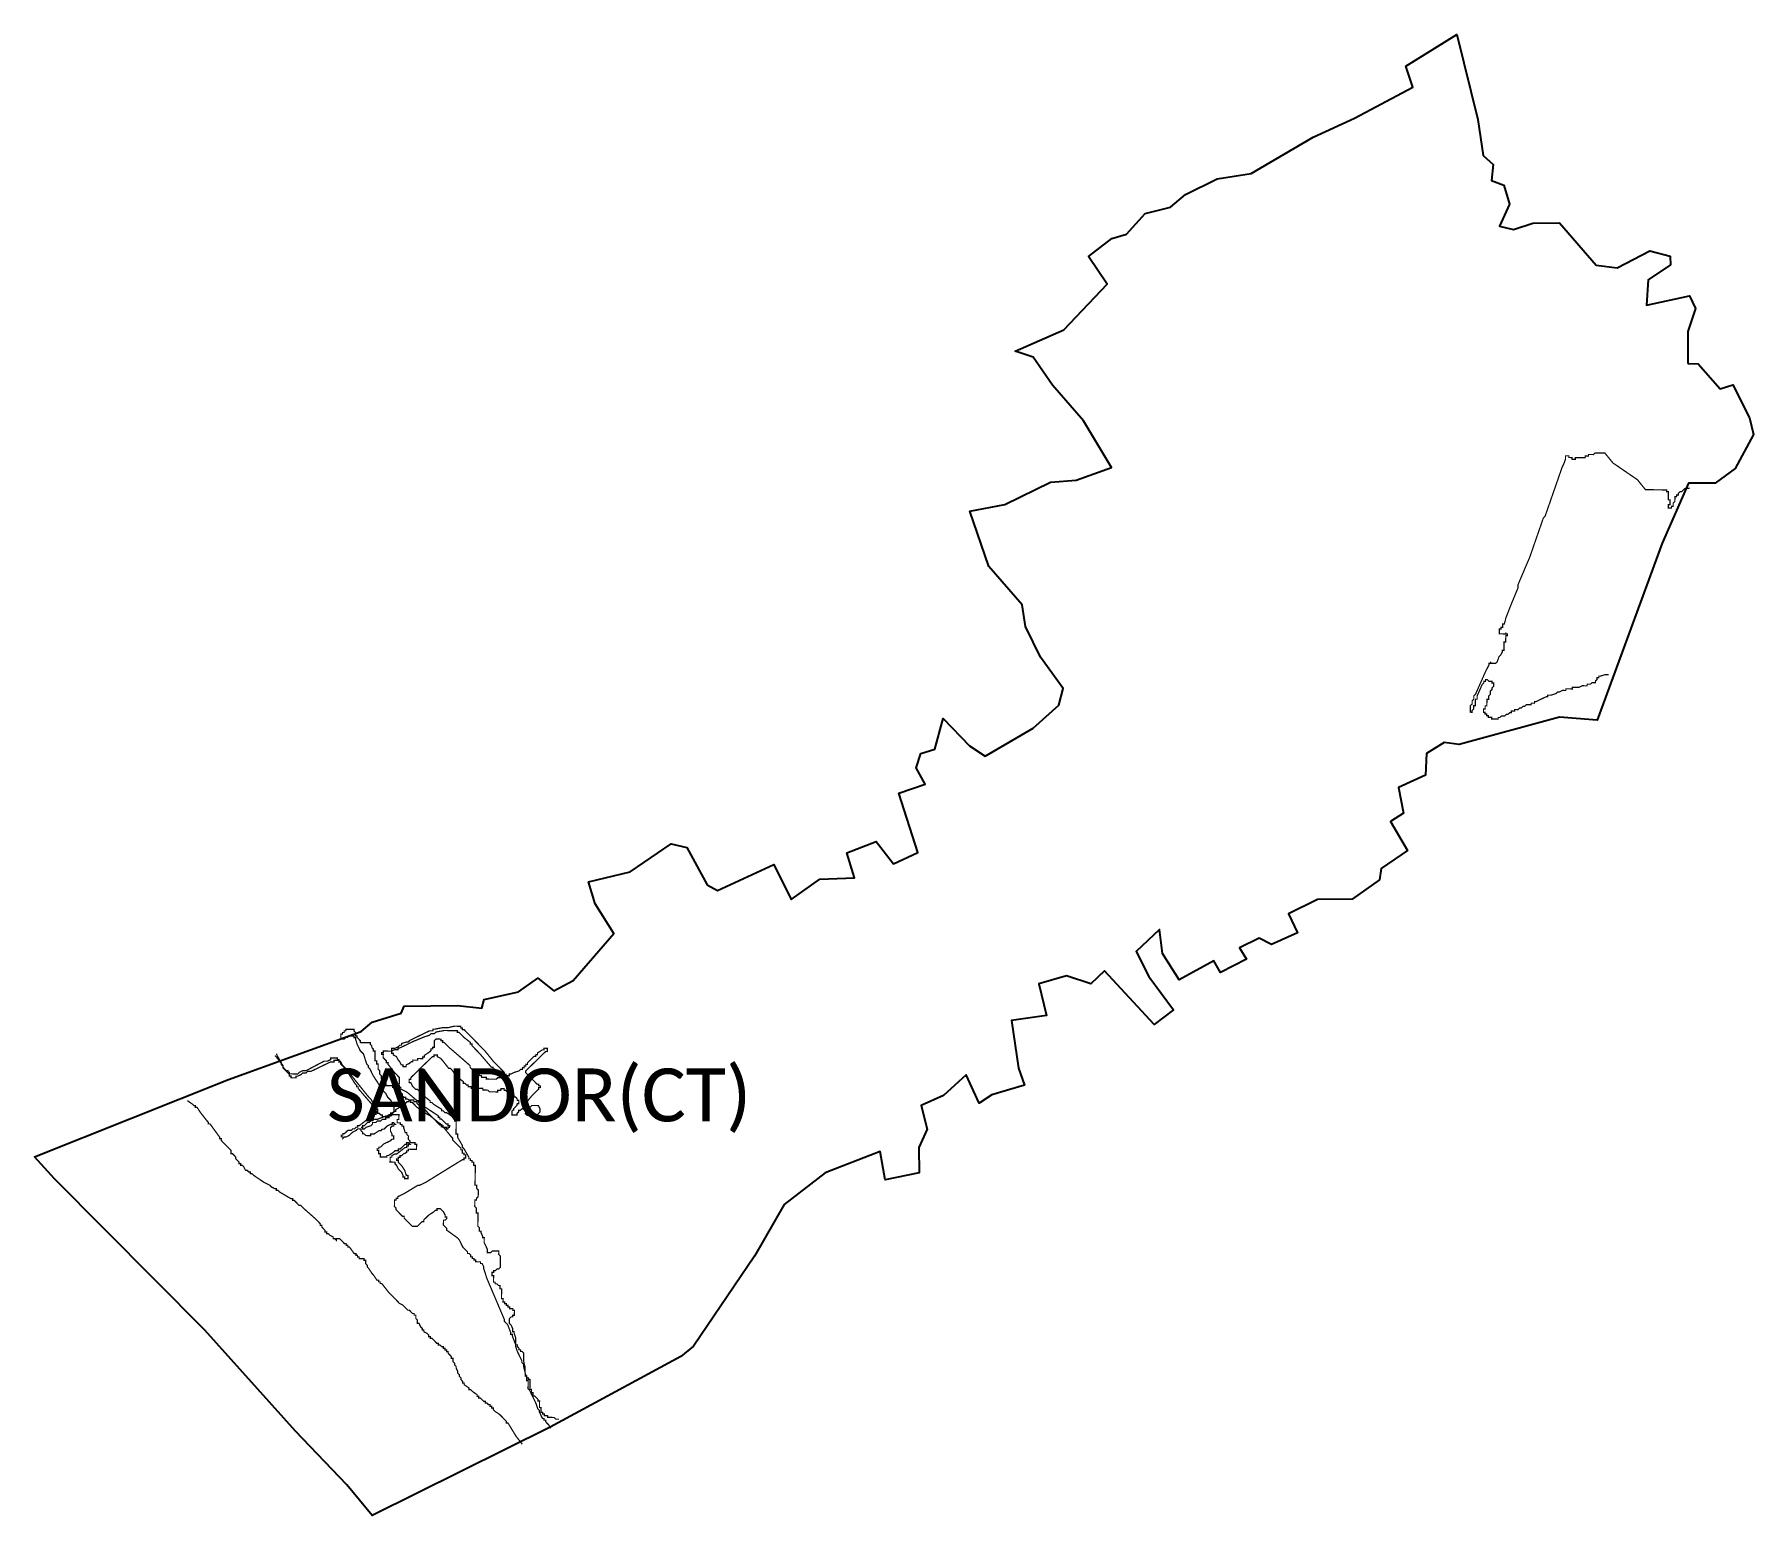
# Model space of a CAD drawing. Header units: metres. Extents: x 263795 to 270862, y 2139909 to 2154063.
# Drawn here: x 266693 to 270862, y 2139909 to 2143501 of the extents above; entities outside this region: 1.
import ezdxf

# ---------------------------------------------------------------- set-up
doc = ezdxf.new("R2010")
doc.units = ezdxf.units.M
for name, color, linetype in [('HIGH TIDE LINE', 6, 'Continuous'), ('village', 3, 'Continuous'), ('VILLAGE NAME', 250, 'Continuous')]:
    doc.layers.add(name, color=color, linetype=linetype)
doc.styles.get("Standard").update_dxf_attribs({"font": 'simplex.shx'})

msp = doc.modelspace()

# ---------------------------------------------------------------- linework, layer by layer
at = {"layer": 'HIGH TIDE LINE', "lineweight": 0, "const_width": 3}
for points in [[(263796.4, 2154061)], [(267727.2, 2141095.8), (267727.2, 2141091.8), (267731.1, 2141091.8), (267731.1, 2141087.8), (267735.1, 2141087.7), (267742.9, 2141079.7), (267746.8, 2141075.7), (267750.8, 2141071.6), (267778.3, 2141043.4), (267786.1, 2141035.4), (267805.7, 2141011.2), (267813.5, 2141003.2), (267821.4, 2140995.1), (267825.3, 2140991.1), (267829.3, 2140987.1), (267833.2, 2140983), (267833.1, 2140979.1), (267837.1, 2140979), (267837.1, 2140975), (267833.1, 2140975.1), (267833, 2140971.1), (267817.1, 2140971.3), (267813.1, 2140967.4), (267789.2, 2140967.7), (267789.3, 2140971.7), (267777.3, 2140971.8), (267777.4, 2140975.8), (267773.4, 2140975.8), (267765.6, 2140983.9), (267761.6, 2140984), (267761.6, 2140987.9), (267757.7, 2140988), (267749.8, 2140996), (267749.9, 2141000), (267722.3, 2141024.2), (267698.7, 2141044.4), (267690.9, 2141052.5), (267686.9, 2141056.5), (267683, 2141056.6), (267683, 2141060.6), (267679, 2141060.6), (267679.1, 2141064.6), (267667.1, 2141064.7), (267663.1, 2141060.8), (267662.9, 2141044.9), (267658.9, 2141044.9), (267658.9, 2141041), (267654.9, 2141041), (267654.9, 2141037), (267650.8, 2141033.1), (267638.8, 2141025.3), (267638.7, 2141021.3), (267634.8, 2141021.4), (267634.7, 2141017.4), (267622.8, 2141017.6), (267622.7, 2141013.6), (267610.8, 2141013.7), (267610.7, 2141009.8), (267606.8, 2141009.8), (267602.7, 2141005.9), (267594.7, 2141002), (267594.7, 2140998), (267586.7, 2140998.1), (267586.8, 2141002.1), (267582.8, 2141002.2), (267578.9, 2141010.2), (267575, 2141014.2), (267571.1, 2141022.2), (267563.2, 2141026.3), (267563.3, 2141030.3), (267559.3, 2141030.3), (267559.4, 2141042.2), (267567.4, 2141042.1), (267575.4, 2141046), (267579.4, 2141049.9), (267583.4, 2141049.9), (267583.5, 2141053.9), (267595.4, 2141057.7), (267599.4, 2141057.6), (267603.5, 2141061.6), (267635.5, 2141077.1), (267651.5, 2141084.8), (267659.4, 2141084.7), (267659.5, 2141088.7), (267663.5, 2141088.7), (267683.4, 2141092.4), (267695.3, 2141092.2), (267711.3, 2141096)]]:
    msp.add_lwpolyline(points, close=True, dxfattribs=at)
at = {"layer": 'HIGH TIDE LINE', "lineweight": 0}
for points in [[(270510.6, 2141948.6, 3, 3, 0), (270502.6, 2141948.7, 3, 3, 0), (270490.6, 2141944.8, 3, 3, 0), (270486.7, 2141944.9, 3, 3, 0), (270486.6, 2141940.9, 3, 3, 0), (270482.6, 2141941, 3, 3, 0), (270482.6, 2141937, 3, 3, 0), (270478.6, 2141933.1, 3, 3, 0), (270478.5, 2141929.1, 3, 3, 0), (270470.5, 2141929.2, 3, 3, 0), (270466.5, 2141925.3, 3, 3, 0), (270458.6, 2141925.4, 3, 3, 0), (270458.5, 2141921.4, 3, 3, 0), (270446.6, 2141921.5, 3, 3, 0), (270438.6, 2141917.7, 3, 3, 0), (270422.7, 2141917.9, 3, 3, 0), (270422.6, 2141913.9, 3, 3, 0), (270406.7, 2141914.1, 3, 3, 0), (270406.7, 2141910.1, 3, 3, 0), (270398.7, 2141910.2, 3, 3, 0), (270390.7, 2141906.3, 3, 3, 0), (270386.7, 2141906.4, 3, 3, 0), (270382.7, 2141902.5, 3, 3, 0), (270370.7, 2141898.6, 3, 3, 0), (270362.7, 2141898.7, 3, 3, 0), (270362.7, 2141894.8, 3, 3, 0), (270358.7, 2141894.8, 3, 3, 0), (270350.7, 2141890.9, 3, 3, 0), (270334.7, 2141883.2, 3, 3, 0), (270330.7, 2141883.2, 3, 3, 0), (270330.7, 2141879.2, 3, 3, 0), (270322.7, 2141879.4, 3, 3, 0), (270322.7, 2141875.4, 3, 3, 0), (270310.7, 2141875.5, 3, 3, 0), (270306.7, 2141871.6, 3, 3, 0), (270302.7, 2141871.6, 3, 3, 0), (270298.7, 2141867.7, 3, 3, 0), (270294.7, 2141867.8, 3, 3, 0), (270290.7, 2141863.8, 3, 3, 0), (270282.7, 2141863.9, 3, 3, 0), (270282.7, 2141860, 3, 3, 0), (270274.7, 2141860.1, 3, 3, 0), (270274.7, 2141856.1, 3, 3, 0), (270270.7, 2141856.1, 3, 3, 0), (270266.7, 2141852.2, 3, 3, 0), (270262.7, 2141852.3, 3, 3, 0), (270258.7, 2141848.3, 3, 3, 0), (270250.7, 2141848.4, 3, 3, 0), (270246.7, 2141844.5, 3, 3, 0), (270242.7, 2141844.6, 3, 3, 0), (270242.7, 2141840.6, 3, 3, 0), (270226.7, 2141840.8, 3, 3, 0), (270226.8, 2141844.8, 3, 3, 0), (270218.8, 2141844.9, 3, 3, 0), (270218.9, 2141848.8, 3, 3, 0), (270214.9, 2141848.9, 3, 3, 0), (270215, 2141852.9, 3, 3, 0), (270211, 2141852.9, 3, 3, 0), (270211, 2141856.9, 3, 3, 0), (270207.1, 2141857, 3, 3, 0), (270207.2, 2141864.9, 3, 3, 0), (270211.1, 2141864.9, 3, 3, 0), (270211.2, 2141872.8, 3, 3, 0), (270215.2, 2141872.8, 3, 3, 0), (270215.4, 2141888.7, 3, 3, 0), (270219.4, 2141888.6, 3, 3, 0), (270219.5, 2141896.6, 3, 3, 0), (270223.5, 2141900.5, 3, 3, 0), (270223.6, 2141908.5, 3, 3, 0), (270227.7, 2141912.4, 3, 3, 0), (270227.7, 2141916.4, 3, 3, 0), (270231.7, 2141920.3, 3, 3, 0), (270231.8, 2141928.3, 3, 3, 0), (270227.9, 2141928.3, 3, 3, 0), (270227.9, 2141932.3, 3, 3, 0), (270220, 2141932.4, 3, 3, 0), (270216, 2141936.4, 3, 3, 0), (270212.1, 2141936.5, 3, 3, 0), (270212, 2141932.5, 3, 3, 0), (270208, 2141932.5, 3, 3, 0), (270208, 2141928.6, 3, 3, 0), (270203.9, 2141924.6, 3, 3, 0), (270191.7, 2141896.9, 3, 3, 0), (270191.6, 2141889, 3, 3, 0), (270187.6, 2141889, 3, 3, 0), (270187.4, 2141873.1, 3, 3, 0), (270183.4, 2141873.2, 3, 3, 0), (270183.3, 2141865.2, 3, 3, 0), (270179.3, 2141861.3, 3, 3, 0), (270179.2, 2141857.3, 3, 3, 0), (270175.2, 2141857.4, 3, 3, 0), (270175.4, 2141873.3, 3, 3, 0), (270179.5, 2141877.2, 3, 3, 0), (270179.6, 2141885.2, 3, 3, 0), (270183.6, 2141889.1, 3, 3, 0), (270183.7, 2141897, 3, 3, 0), (270187.7, 2141901, 3, 3, 0), (270212.3, 2141956.4, 3, 3, 0), (270220.5, 2141972.2, 3, 3, 0), (270220.5, 2141976.2, 3, 3, 0), (270224.5, 2141976.1, 3, 3, 0), (270224.5, 2141980.1, 3, 3, 0), (270224.5, 2141976.1, 3, 3, 0), (270236.4, 2141975.9, 3, 3, 0), (270240.5, 2141979.9, 3, 3, 0), (270244.6, 2141991.8, 3, 3, 0), (270248.6, 2141995.7, 3, 3, 0), (270252.7, 2142003.6, 3, 3, 0), (270252.7, 2142007.6, 3, 3, 0), (270256.7, 2142007.5, 3, 3, 0), (270257, 2142027.4, 3, 3, 0), (270261, 2142027.4, 3, 3, 0), (270261.2, 2142043.3, 3, 3, 0), (270265.1, 2142043.2, 3, 3, 0), (270265.2, 2142047.2, 3, 3, 0), (270261.2, 2142047.2, 3, 3, 0), (270261.3, 2142051.2, 3, 3, 0), (270261.2, 2142047.2, 3, 3, 0), (270245.3, 2142047.5, 3, 3, 0), (270245.5, 2142059.4, 3, 3, 0), (270249.4, 2142059.3, 3, 3, 0), (270249.5, 2142063.3, 3, 3, 0), (270253.5, 2142063.3, 3, 3, 0), (270253.6, 2142071.2, 3, 3, 0), (270257.5, 2142071.2, 3, 3, 0), (270261.7, 2142087, 3, 3, 0), (270274.1, 2142118.7, 3, 3, 0), (270290.5, 2142158.3, 3, 3, 0), (270290.6, 2142166.2, 3, 3, 0), (270319.3, 2142233.5, 3, 3, 0), (270352.3, 2142328.6, 3, 3, 0), (270356.4, 2142332.5, 3, 3, 0), (270368.8, 2142368.2, 3, 3, 0), (270397.7, 2142451.3, 3, 3, 0), (270401.7, 2142459.2, 3, 3, 0), (270405.9, 2142471.1, 3, 3, 0), (270406, 2142479.1, 3, 3, 0), (270413.9, 2142479, 3, 3, 0), (270413.9, 2142475, 3, 3, 0), (270421.8, 2142474.9, 3, 3, 0), (270421.8, 2142470.9, 3, 3, 0), (270429.7, 2142470.8, 3, 3, 0), (270429.8, 2142474.8, 3, 3, 0), (270453.7, 2142474.5, 3, 3, 0), (270453.7, 2142478.5, 3, 3, 0), (270461.7, 2142478.4, 3, 3, 0), (270461.7, 2142482.4, 3, 3, 0), (270473.6, 2142482.2, 3, 3, 0), (270477.7, 2142486.1, 3, 3, 0), (270501.5, 2142485.8, 3, 3, 0), (270521.1, 2142461.7, 3, 3, 0), (270580.3, 2142421.2, 3, 3, 0), (270599.9, 2142397, 3, 3, 0), (270651.6, 2142396.4, 3, 3, 0), (270651.5, 2142392.4, 3, 3, 0), (270655.5, 2142392.3, 3, 3, 0), (270655.2, 2142372.4, 3, 3, 0), (270659.2, 2142372.4, 3, 3, 0), (270659.1, 2142360.5, 3, 3, 0), (270655.1, 2142360.5, 3, 3, 0), (270655, 2142352.6, 3, 3, 0), (270662.9, 2142352.5, 3, 3, 0), (270663, 2142356.4, 3, 3, 0), (270667, 2142356.4, 3, 3, 0), (270667.1, 2142364.3, 3, 3, 0), (270671.1, 2142368.3, 3, 3, 0), (270671.3, 2142380.2, 3, 3, 0), (270675.2, 2142380.2, 3, 3, 0), (270675.3, 2142384.1, 3, 3, 0), (270679.3, 2142384.1, 3, 3, 0), (270679.3, 2142388.1, 3, 3, 0), (270683.3, 2142392, 3, 3, 0), (270687.3, 2142391.9, 3, 3, 0), (270691.3, 2142395.9, 3, 3, 0), (270695.4, 2142399.8, 3, 3, 0), (270707.8, 2142400.8, 3, 3, 0)], [(267280.4, 2141029, 3, 3, 0), (267280.4, 2141027, 3, 3, 0), (267292.1, 2141007, 3, 3, 0), (267292, 2141003, 3, 3, 0), (267296, 2140999, 3, 3, 0), (267295.9, 2140995, 3, 3, 0), (267311.6, 2140978.9, 3, 3, 0), (267311.6, 2140974.9, 3, 3, 0), (267315.6, 2140974.9, 3, 3, 0), (267315.5, 2140970.9, 3, 3, 0), (267327.4, 2140970.7, 3, 3, 0), (267327.5, 2140974.7, 3, 3, 0), (267331.5, 2140974.7, 3, 3, 0), (267339.5, 2140978.5, 3, 3, 0), (267343.5, 2140982.5, 3, 3, 0), (267351.5, 2140982.4, 3, 3, 0), (267355.5, 2140986.3, 3, 3, 0), (267363.4, 2140986.2, 3, 3, 0), (267403.5, 2141005.6, 3, 3, 0), (267411.5, 2141009.4, 3, 3, 0), (267419.4, 2141009.3, 3, 3, 0), (267419.5, 2141013.3, 3, 3, 0), (267431.4, 2141013.2, 3, 3, 0), (267431.4, 2141009.2, 3, 3, 0), (267435.3, 2141009.1, 3, 3, 0), (267435.3, 2141005.2, 3, 3, 0), (267443.1, 2140997.1, 3, 3, 0), (267447.1, 2140993.1, 3, 3, 0), (267470.5, 2140957, 3, 3, 0), (267474.4, 2140952.9, 3, 3, 0), (267474.4, 2140949, 3, 3, 0), (267478.3, 2140948.9, 3, 3, 0), (267478.3, 2140944.9, 3, 3, 0), (267509.6, 2140908.7, 3, 3, 0), (267521.4, 2140892.7, 3, 3, 0), (267521.3, 2140888.7, 3, 3, 0), (267525.3, 2140888.6, 3, 3, 0), (267525.2, 2140884.6, 3, 3, 0), (267529.2, 2140884.6, 3, 3, 0), (267533.1, 2140880.6, 3, 3, 0), (267537.1, 2140880.5, 3, 3, 0), (267537.1, 2140876.5, 3, 3, 0), (267553, 2140876.3, 3, 3, 0), (267553, 2140880.3, 3, 3, 0), (267557, 2140880.3, 3, 3, 0), (267565.1, 2140888.1, 3, 3, 0), (267565.3, 2140904, 3, 3, 0), (267561.3, 2140908.1, 3, 3, 0), (267557.5, 2140916.1, 3, 3, 0), (267549.6, 2140924.1, 3, 3, 0), (267545.7, 2140932.1, 3, 3, 0), (267537.9, 2140940.2, 3, 3, 0), (267514.5, 2140976.3, 3, 3, 0), (267506.7, 2140992.3, 3, 3, 0), (267502.8, 2140996.3, 3, 3, 0), (267502.9, 2141000.3, 3, 3, 0), (267498.9, 2141004.3, 3, 3, 0), (267491.3, 2141028.3, 3, 3, 0), (267487.4, 2141032.3, 3, 3, 0), (267483.4, 2141036.4, 3, 3, 0), (267475.7, 2141052.4, 3, 3, 0), (267471.9, 2141064.4, 3, 3, 0), (267471.9, 2141068.4, 3, 3, 0), (267467.9, 2141068.4, 3, 3, 0), (267468, 2141072.4, 3, 3, 0), (267456, 2141072.5, 3, 3, 0), (267452, 2141068.6, 3, 3, 0), (267448, 2141068.7, 3, 3, 0), (267444, 2141064.7, 3, 3, 0), (267440, 2141064.8, 3, 3, 0), (267436.1, 2141068.8, 3, 3, 0), (267436.2, 2141076.8, 3, 3, 0), (267440.2, 2141076.7, 3, 3, 0), (267440.2, 2141080.7, 3, 3, 0), (267444.2, 2141080.6, 3, 3, 0), (267444.3, 2141084.6, 3, 3, 0), (267448.2, 2141084.6, 3, 3, 0), (267448.3, 2141088.5, 3, 3, 0), (267468.2, 2141088.3, 3, 3, 0), (267468.1, 2141084.3, 3, 3, 0), (267472.1, 2141080.3, 3, 3, 0), (267472, 2141072.3, 3, 3, 0), (267475.9, 2141072.3, 3, 3, 0), (267475.9, 2141068.3, 3, 3, 0), (267479.8, 2141064.3, 3, 3, 0), (267483.7, 2141060.2, 3, 3, 0), (267483.7, 2141056.3, 3, 3, 0), (267507.5, 2141056, 3, 3, 0), (267507.5, 2141052, 3, 3, 0), (267511.4, 2141048, 3, 3, 0), (267511.4, 2141044, 3, 3, 0), (267515.3, 2141039.9, 3, 3, 0), (267515.2, 2141036, 3, 3, 0), (267519.2, 2141035.9, 3, 3, 0), (267518.9, 2141012, 3, 3, 0), (267522.9, 2141012, 3, 3, 0), (267522.8, 2141004, 3, 3, 0), (267526.8, 2141004, 3, 3, 0), (267526.6, 2140992.1, 3, 3, 0), (267530.5, 2140988, 3, 3, 0), (267530.4, 2140980.1, 3, 3, 0), (267534.4, 2140976, 3, 3, 0), (267534.3, 2140968.1, 3, 3, 0), (267538.2, 2140964.1, 3, 3, 0), (267538.1, 2140960.1, 3, 3, 0), (267542.1, 2140960, 3, 3, 0), (267542.1, 2140956, 3, 3, 0), (267546, 2140956, 3, 3, 0), (267546, 2140952, 3, 3, 0), (267561.9, 2140951.8, 3, 3, 0), (267561.9, 2140947.8, 3, 3, 0), (267565.8, 2140947.8, 3, 3, 0), (267569.8, 2140943.8, 3, 3, 0), (267573.7, 2140939.7, 3, 3, 0), (267577.6, 2140935.7, 3, 3, 0), (267581.5, 2140931.7, 3, 3, 0), (267585.5, 2140931.6, 3, 3, 0), (267585.5, 2140927.6, 3, 3, 0), (267589.4, 2140923.6, 3, 3, 0), (267593.4, 2140923.6, 3, 3, 0), (267593.3, 2140919.6, 3, 3, 0), (267597.3, 2140919.5, 3, 3, 0), (267605.2, 2140915.5, 3, 3, 0), (267605.2, 2140911.5, 3, 3, 0), (267609.1, 2140911.4, 3, 3, 0), (267617, 2140903.4, 3, 3, 0), (267620.9, 2140899.3, 3, 3, 0), (267644.6, 2140883.1, 3, 3, 0), (267652.5, 2140879, 3, 3, 0), (267672.2, 2140862.9, 3, 3, 0), (267684, 2140854.8, 3, 3, 0), (267683.9, 2140850.8, 3, 3, 0), (267691.9, 2140850.7, 3, 3, 0), (267691.8, 2140846.7, 3, 3, 0), (267695.8, 2140846.7, 3, 3, 0), (267695.9, 2140850.6, 3, 3, 0), (267699.8, 2140850.6, 3, 3, 0), (267699.9, 2140854.6, 3, 3, 0), (267695.9, 2140854.6, 3, 3, 0), (267696, 2140858.6, 3, 3, 0), (267692, 2140858.6, 3, 3, 0), (267688.1, 2140862.7, 3, 3, 0), (267680.2, 2140870.7, 3, 3, 0), (267676.2, 2140870.8, 3, 3, 0), (267676.3, 2140874.8, 3, 3, 0), (267672.3, 2140874.8, 3, 3, 0), (267672.4, 2140878.8, 3, 3, 0), (267629, 2140907.2, 3, 3, 0), (267625, 2140911.2, 3, 3, 0), (267625.1, 2140915.2, 3, 3, 0), (267621.1, 2140915.2, 3, 3, 0), (267597.5, 2140935.4, 3, 3, 0), (267581.7, 2140943.6, 3, 3, 0), (267581.7, 2140947.6, 3, 3, 0), (267577.8, 2140947.6, 3, 3, 0), (267577.8, 2140951.6, 3, 3, 0), (267573.8, 2140951.7, 3, 3, 0), (267573.9, 2140955.6, 3, 3, 0), (267577.9, 2140955.6, 3, 3, 0), (267578.1, 2140971.5, 3, 3, 0), (267566.3, 2140983.6, 3, 3, 0), (267550.6, 2141003.7, 3, 3, 0), (267550.7, 2141007.7, 3, 3, 0), (267546.7, 2141007.7, 3, 3, 0), (267546.8, 2141011.7, 3, 3, 0), (267538.9, 2141019.7, 3, 3, 0), (267539, 2141027.7, 3, 3, 0), (267535, 2141027.8, 3, 3, 0), (267535.1, 2141031.7, 3, 3, 0), (267539.1, 2141031.7, 3, 3, 0), (267539.1, 2141035.7, 3, 3, 0), (267559, 2141035.4, 3, 3, 0), (267567, 2141039.3, 3, 3, 0), (267575, 2141039.2, 3, 3, 0), (267575, 2141043.2, 3, 3, 0), (267579, 2141043.1, 3, 3, 0), (267611, 2141058.6, 3, 3, 0), (267639, 2141070.2, 3, 3, 0), (267651, 2141074, 3, 3, 0), (267655, 2141077.9, 3, 3, 0), (267663, 2141077.8, 3, 3, 0), (267667, 2141081.8, 3, 3, 0), (267686.9, 2141085.5, 3, 3, 0), (267718.8, 2141085.1, 3, 3, 0), (267718.7, 2141081.1, 3, 3, 0), (267722.7, 2141081.1, 3, 3, 0), (267726.6, 2141077, 3, 3, 0), (267734.5, 2141069, 3, 3, 0), (267750.2, 2141056.8, 3, 3, 0), (267750.2, 2141052.9, 3, 3, 0), (267754.2, 2141052.8, 3, 3, 0), (267754.1, 2141048.8, 3, 3, 0), (267769.8, 2141032.7, 3, 3, 0), (267773.7, 2141028.7, 3, 3, 0), (267801.2, 2140996.5, 3, 3, 0), (267805.1, 2140996.4, 3, 3, 0), (267805.1, 2140992.5, 3, 3, 0), (267809.1, 2140992.4, 3, 3, 0), (267813, 2140988.4, 3, 3, 0), (267813, 2140984.4, 3, 3, 0), (267816.9, 2140984.4, 3, 3, 0), (267816.9, 2140980.4, 3, 3, 0), (267832.8, 2140980.2, 3, 3, 0), (267832.7, 2140976.2, 3, 3, 0), (267844.7, 2140976, 3, 3, 0), (267844.7, 2140980, 3, 3, 0), (267848.7, 2140980, 3, 3, 0), (267856.7, 2140983.8, 3, 3, 0), (267868.7, 2140987.7, 3, 3, 0), (267872.7, 2140991.6, 3, 3, 0), (267876.7, 2140991.6, 3, 3, 0), (267876.7, 2140995.5, 3, 3, 0), (267880.7, 2140995.5, 3, 3, 0), (267880.8, 2140999.5, 3, 3, 0), (267884.8, 2140999.4, 3, 3, 0), (267884.8, 2141003.4, 3, 3, 0), (267888.8, 2141003.3, 3, 3, 0), (267888.8, 2141007.3, 3, 3, 0), (267896.9, 2141015.2, 3, 3, 0), (267900.9, 2141019.1, 3, 3, 0), (267904.9, 2141023, 3, 3, 0), (267908.9, 2141023, 3, 3, 0), (267909, 2141026.9, 3, 3, 0), (267913, 2141026.9, 3, 3, 0), (267913, 2141030.9, 3, 3, 0), (267925, 2141038.7, 3, 3, 0), (267929, 2141038.6, 3, 3, 0), (267929.1, 2141042.6, 3, 3, 0), (267937, 2141042.5, 3, 3, 0), (267936.9, 2141034.5, 3, 3, 0), (267932.9, 2141034.6, 3, 3, 0), (267884.6, 2140987.5, 3, 3, 0), (267884.5, 2140983.5, 3, 3, 0), (267908.1, 2140959.3, 3, 3, 0), (267912, 2140955.3, 3, 3, 0), (267916, 2140955.2, 3, 3, 0), (267916, 2140951.3, 3, 3, 0), (267919.9, 2140951.2, 3, 3, 0), (267919.9, 2140947.2, 3, 3, 0), (267915.9, 2140947.3, 3, 3, 0), (267915.9, 2140943.3, 3, 3, 0), (267907.8, 2140935.4, 3, 3, 0), (267899.7, 2140927.6, 3, 3, 0), (267883.6, 2140907.9, 3, 3, 0), (267883.5, 2140903.9, 3, 3, 0), (267895.4, 2140899.8, 3, 3, 0), (267899.4, 2140903.7, 3, 3, 0), (267915.3, 2140903.5, 3, 3, 0), (267919.2, 2140895.5, 3, 3, 0), (267919.1, 2140887.6, 3, 3, 0), (267911.1, 2140879.7, 3, 3, 0), (267887.2, 2140880, 3, 3, 0), (267883.3, 2140884, 3, 3, 0), (267887.4, 2140891.9, 3, 3, 0), (267875.5, 2140896.1, 3, 3, 0), (267871.4, 2140892.1, 3, 3, 0), (267867.5, 2140892.2, 3, 3, 0), (267867.4, 2140888.2, 3, 3, 0), (267863.4, 2140884.3, 3, 3, 0), (267863.3, 2140880.3, 3, 3, 0), (267851.4, 2140880.5, 3, 3, 0), (267851.6, 2140892.4, 3, 3, 0), (267855.5, 2140892.4, 3, 3, 0), (267855.6, 2140896.3, 3, 3, 0), (267863.6, 2140904.2, 3, 3, 0), (267863.7, 2140908.2, 3, 3, 0), (267867.7, 2140908.1, 3, 3, 0), (267867.8, 2140916.1, 3, 3, 0), (267863.8, 2140916.1, 3, 3, 0), (267863.8, 2140920.1, 3, 3, 0), (267859.9, 2140924.1, 3, 3, 0), (267855.9, 2140924.2, 3, 3, 0), (267856, 2140928.2, 3, 3, 0), (267852, 2140928.2, 3, 3, 0), (267852.1, 2140932.2, 3, 3, 0), (267848.1, 2140932.2, 3, 3, 0), (267844.2, 2140936.3, 3, 3, 0), (267840.2, 2140936.3, 3, 3, 0), (267836.3, 2140940.3, 3, 3, 0), (267832.3, 2140940.4, 3, 3, 0), (267832.3, 2140944.4, 3, 3, 0), (267824.4, 2140944.5, 3, 3, 0), (267824.3, 2140940.5, 3, 3, 0), (267816.4, 2140940.6, 3, 3, 0), (267816.3, 2140936.6, 3, 3, 0), (267796.4, 2140936.9, 3, 3, 0), (267792.5, 2140940.9, 3, 3, 0), (267780.6, 2140941.1, 3, 3, 0), (267780.6, 2140945, 3, 3, 0), (267752.8, 2140945.4, 3, 3, 0), (267752.8, 2140949.4, 3, 3, 0), (267744.9, 2140949.5, 3, 3, 0), (267744.9, 2140953.4, 3, 3, 0), (267740.9, 2140953.5, 3, 3, 0), (267737, 2140957.5, 3, 3, 0), (267733, 2140957.6, 3, 3, 0), (267733.1, 2140961.6, 3, 3, 0), (267717.3, 2140973.7, 3, 3, 0), (267705.6, 2140989.8, 3, 3, 0), (267701.7, 2140993.8, 3, 3, 0), (267697.7, 2140993.8, 3, 3, 0), (267682, 2141013.9, 3, 3, 0), (267678.1, 2141018, 3, 3, 0), (267670.2, 2141022, 3, 3, 0), (267670.3, 2141026, 3, 3, 0), (267662.3, 2141026.1, 3, 3, 0), (267662.3, 2141022.1, 3, 3, 0), (267658.3, 2141022.2, 3, 3, 0), (267654.3, 2141018.3, 3, 3, 0), (267650.2, 2141014.3, 3, 3, 0), (267638.1, 2141002.6, 3, 3, 0), (267634.1, 2140998.6, 3, 3, 0), (267630.1, 2140994.7, 3, 3, 0), (267614, 2140979, 3, 3, 0), (267609.9, 2140975.1, 3, 3, 0), (267605.9, 2140971.1, 3, 3, 0), (267605.9, 2140967.2, 3, 3, 0), (267601.9, 2140967.2, 3, 3, 0), (267601.8, 2140959.3, 3, 3, 0), (267605.8, 2140959.2, 3, 3, 0), (267609.6, 2140951.2, 3, 3, 0), (267613.6, 2140947.2, 3, 3, 0), (267617.5, 2140943.1, 3, 3, 0), (267621.5, 2140943.1, 3, 3, 0), (267625.4, 2140939.1, 3, 3, 0), (267637.2, 2140927, 3, 3, 0), (267652.9, 2140914.8, 3, 3, 0), (267652.9, 2140910.9, 3, 3, 0), (267656.9, 2140910.8, 3, 3, 0), (267660.8, 2140906.8, 3, 3, 0), (267680.5, 2140894.6, 3, 3, 0), (267680.5, 2140890.6, 3, 3, 0), (267684.4, 2140890.6, 3, 3, 0), (267688.4, 2140886.5, 3, 3, 0), (267692.4, 2140886.5, 3, 3, 0), (267704.2, 2140878.4, 3, 3, 0), (267708.2, 2140878.3, 3, 3, 0), (267708.1, 2140874.3, 3, 3, 0), (267712.1, 2140874.3, 3, 3, 0), (267712, 2140866.3, 3, 3, 0), (267716, 2140866.3, 3, 3, 0), (267715.6, 2140834.5, 3, 3, 0), (267719.5, 2140834.4, 3, 3, 0), (267719.4, 2140826.5, 3, 3, 0), (267731.1, 2140806.4, 3, 3, 0), (267731.1, 2140802.4, 3, 3, 0), (267735, 2140798.4, 3, 3, 0), (267746.7, 2140778.4, 3, 3, 0), (267746.6, 2140774.4, 3, 3, 0), (267750.6, 2140774.3, 3, 3, 0), (267750.5, 2140770.4, 3, 3, 0), (267754.5, 2140770.3, 3, 3, 0), (267754.5, 2140766.3, 3, 3, 0), (267758.4, 2140766.3, 3, 3, 0), (267758.3, 2140758.3, 3, 3, 0), (267762.3, 2140758.3, 3, 3, 0), (267761.7, 2140710.5, 3, 3, 0), (267765.7, 2140710.5, 3, 3, 0), (267765.6, 2140702.5, 3, 3, 0), (267769.5, 2140698.5, 3, 3, 0), (267769.3, 2140682.6, 3, 3, 0), (267765.3, 2140678.7, 3, 3, 0), (267765.2, 2140674.7, 3, 3, 0), (267761.2, 2140674.7, 3, 3, 0), (267761, 2140658.8, 3, 3, 0), (267765, 2140654.8, 3, 3, 0), (267764.8, 2140642.8, 3, 3, 0), (267768.8, 2140642.8, 3, 3, 0), (267768.4, 2140611, 3, 3, 0), (267772.3, 2140606.9, 3, 3, 0), (267772.2, 2140599, 3, 3, 0), (267776.2, 2140598.9, 3, 3, 0), (267776.1, 2140595, 3, 3, 0), (267780, 2140586.9, 3, 3, 0), (267780, 2140583, 3, 3, 0), (267783.9, 2140582.9, 3, 3, 0), (267783.8, 2140571, 3, 3, 0), (267787.7, 2140563, 3, 3, 0), (267791.5, 2140555, 3, 3, 0), (267791.4, 2140547, 3, 3, 0), (267799.4, 2140546.9, 3, 3, 0), (267803.4, 2140550.8, 3, 3, 0), (267819.3, 2140550.6, 3, 3, 0), (267819.2, 2140542.7, 3, 3, 0), (267823.2, 2140538.7, 3, 3, 0), (267822.8, 2140510.8, 3, 3, 0), (267818.8, 2140506.9, 3, 3, 0), (267814.8, 2140506.9, 3, 3, 0), (267810.8, 2140503, 3, 3, 0), (267806.8, 2140503.1, 3, 3, 0), (267806.7, 2140499.1, 3, 3, 0), (267802.8, 2140499.1, 3, 3, 0), (267802.7, 2140491.2, 3, 3, 0), (267806.6, 2140491.1, 3, 3, 0), (267806.4, 2140475.2, 3, 3, 0), (267810.4, 2140475.2, 3, 3, 0), (267810.4, 2140471.2, 3, 3, 0), (267814.3, 2140471.1, 3, 3, 0), (267818.3, 2140467.1, 3, 3, 0), (267822.2, 2140467, 3, 3, 0), (267822.1, 2140459.1, 3, 3, 0), (267826.1, 2140459, 3, 3, 0), (267825.8, 2140435.2, 3, 3, 0), (267829.8, 2140435.1, 3, 3, 0), (267829.7, 2140427.2, 3, 3, 0), (267833.7, 2140427.1, 3, 3, 0), (267833.6, 2140423.1, 3, 3, 0), (267837.6, 2140423.1, 3, 3, 0), (267837.5, 2140419.1, 3, 3, 0), (267841.5, 2140419.1, 3, 3, 0), (267841.5, 2140415.1, 3, 3, 0), (267845.4, 2140415, 3, 3, 0), (267845.4, 2140411, 3, 3, 0), (267853.3, 2140410.9, 3, 3, 0), (267853.3, 2140407, 3, 3, 0), (267857.3, 2140406.9, 3, 3, 0), (267857.1, 2140395, 3, 3, 0), (267853.1, 2140395, 3, 3, 0), (267853.1, 2140391.1, 3, 3, 0), (267849.1, 2140391.1, 3, 3, 0), (267845.1, 2140387.2, 3, 3, 0), (267844.9, 2140375.2, 3, 3, 0), (267848.9, 2140371.2, 3, 3, 0), (267852.7, 2140363.2, 3, 3, 0), (267852.6, 2140355.2, 3, 3, 0), (267856.6, 2140355.2, 3, 3, 0), (267856.6, 2140351.2, 3, 3, 0), (267860.4, 2140339.2, 3, 3, 0), (267860.2, 2140323.3, 3, 3, 0), (267864.2, 2140323.3, 3, 3, 0), (267864.1, 2140319.3, 3, 3, 0), (267868, 2140315.3, 3, 3, 0), (267868, 2140311.3, 3, 3, 0), (267872, 2140311.2, 3, 3, 0), (267871.9, 2140307.3, 3, 3, 0), (267875.9, 2140307.2, 3, 3, 0), (267879.8, 2140303.2, 3, 3, 0), (267879.6, 2140283.3, 3, 3, 0), (267883.3, 2140267.3, 3, 3, 0), (267883.1, 2140247.4, 3, 3, 0), (267887.1, 2140247.4, 3, 3, 0), (267887, 2140243.4, 3, 3, 0), (267891, 2140243.3, 3, 3, 0), (267890.9, 2140239.4, 3, 3, 0), (267894.9, 2140239.3, 3, 3, 0), (267894.6, 2140215.5, 3, 3, 0), (267898.6, 2140215.4, 3, 3, 0), (267898.5, 2140207.4, 3, 3, 0), (267902.5, 2140207.4, 3, 3, 0), (267902.4, 2140199.4, 3, 3, 0), (267906.3, 2140199.4, 3, 3, 0), (267910.3, 2140195.4, 3, 3, 0), (267914.2, 2140191.3, 3, 3, 0), (267914.1, 2140187.3, 3, 3, 0), (267918.1, 2140187.3, 3, 3, 0), (267917.9, 2140171.4, 3, 3, 0), (267921.9, 2140171.3, 3, 3, 0), (267921.7, 2140159.4, 3, 3, 0), (267925.7, 2140159.3, 3, 3, 0), (267925.7, 2140155.4, 3, 3, 0), (267929.6, 2140155.3, 3, 3, 0), (267929.6, 2140151.3, 3, 3, 0), (267937.5, 2140151.2, 3, 3, 0), (267937.5, 2140147.3, 3, 3, 0), (267953.4, 2140147.1, 3, 3, 0), (267957.3, 2140143, 3, 3, 0), (267965.3, 2140142.9, 3, 3, 0)]]:
    msp.add_lwpolyline(points, format="xyseb", dxfattribs=at)
at = {"layer": 'HIGH TIDE LINE', "lineweight": 0, "const_width": 3}
for points in [[(267276.5, 2141024.7), (267280.4, 2141020.6), (267296.1, 2141000.5), (267296, 2140996.5), (267303.9, 2140988.5), (267307.9, 2140988.4), (267307.8, 2140984.5), (267311.8, 2140984.4), (267311.7, 2140980.4), (267331.6, 2140980.2), (267335.7, 2140984.1), (267343.7, 2140988), (267351.6, 2140987.9), (267395.7, 2141011.2), (267403.6, 2141011.1), (267411.6, 2141015), (267411.7, 2141018.9), (267427.6, 2141018.7), (267427.5, 2141014.8), (267431.5, 2141014.7), (267431.5, 2141010.7), (267435.5, 2141010.7), (267439.3, 2141002.7), (267447.2, 2140994.6), (267502, 2140926.3), (267509.9, 2140918.2), (267513.7, 2140910.2), (267517.7, 2140906.2), (267517.6, 2140902.2), (267521.6, 2140902.1), (267521.5, 2140894.2), (267525.5, 2140894.1), (267525.4, 2140886.2), (267521.4, 2140886.2), (267521.3, 2140882.3), (267517.4, 2140882.3), (267517.3, 2140878.3), (267513.3, 2140878.4), (267501.3, 2140870.6), (267481.2, 2140854.9), (267477.2, 2140855), (267477.2, 2140851), (267473.2, 2140851), (267469.2, 2140847.1), (267465.2, 2140847.2), (267461.2, 2140843.2), (267453.2, 2140843.3), (267445.1, 2140835.5), (267441.2, 2140835.5), (267441.1, 2140831.6), (267437.1, 2140831.6), (267437.1, 2140827.6), (267441.1, 2140827.6), (267441, 2140823.6), (267445, 2140827.5), (267449, 2140827.5), (267457, 2140831.4), (267465.1, 2140839.2), (267473.1, 2140843.1), (267477.1, 2140847), (267485.1, 2140846.9), (267485, 2140842.9), (267488.9, 2140838.9), (267488.9, 2140834.9), (267492.9, 2140834.9), (267496.8, 2140830.8), (267508.7, 2140830.7), (267508.8, 2140834.7), (267516.7, 2140834.6), (267528.8, 2140842.4), (267532.8, 2140842.3), (267536.8, 2140846.3), (267540.8, 2140846.2), (267548.8, 2140854.1), (267556.8, 2140857.9), (267560.8, 2140857.9), (267560.9, 2140861.9), (267564.8, 2140861.8), (267568.8, 2140857.8), (267564.8, 2140857.8), (267564.7, 2140853.9), (267560.7, 2140853.9), (267556.7, 2140850), (267556.6, 2140842), (267560.5, 2140834), (267560.4, 2140830), (267564.4, 2140830), (267564.3, 2140822), (267560.3, 2140822.1), (267556.3, 2140818.1), (267540.3, 2140810.4), (267532.2, 2140802.5), (267528.3, 2140802.6), (267528.2, 2140798.6), (267524.2, 2140798.7), (267524.2, 2140794.7), (267528.2, 2140794.6), (267528.1, 2140786.7), (267532, 2140786.6), (267531.9, 2140778.7), (267547.8, 2140778.5), (267547.9, 2140782.4), (267551.9, 2140782.4), (267563.9, 2140790.2), (267567.9, 2140794.1), (267575.9, 2140794), (267575.9, 2140798), (267579.9, 2140798), (267584, 2140801.9), (267588, 2140805.8), (267592, 2140809.7), (267596, 2140809.7), (267596, 2140813.7), (267600, 2140813.6), (267603.9, 2140809.6), (267600, 2140809.6), (267599.9, 2140805.7), (267595.9, 2140805.7), (267595.9, 2140801.7), (267591.9, 2140801.8), (267571.8, 2140786.1), (267567.8, 2140786.2), (267559.8, 2140782.3), (267559.8, 2140778.3), (267555.8, 2140778.4), (267555.7, 2140766.4), (267567.6, 2140766.3), (267567.5, 2140762.3), (267571.5, 2140758.3), (267575.3, 2140750.3), (267583.2, 2140742.2), (267587.1, 2140734.2), (267587, 2140730.2), (267591, 2140730.2), (267590.9, 2140726.2), (267598.9, 2140726.1), (267599, 2140734), (267595, 2140734.1), (267591.2, 2140746.1), (267583.4, 2140758.1), (267575.5, 2140766.2), (267575.6, 2140770.2), (267571.6, 2140770.2), (267571.7, 2140774.2), (267575.6, 2140774.1), (267575.7, 2140778.1), (267579.7, 2140778.1), (267579.7, 2140782), (267583.7, 2140782), (267587.7, 2140785.9), (267595.7, 2140789.8), (267595.8, 2140793.8), (267599.8, 2140793.7), (267599.8, 2140797.7), (267619.7, 2140797.4), (267619.9, 2140809.4), (267615.9, 2140809.4), (267615.9, 2140813.4), (267604, 2140813.6), (267604, 2140817.5), (267600.1, 2140821.6), (267600.2, 2140829.5), (267596.3, 2140833.6), (267596.3, 2140837.5), (267592.4, 2140837.6), (267588.5, 2140849.6), (267588.6, 2140853.5), (267584.6, 2140853.6), (267584.7, 2140857.6), (267580.7, 2140857.6), (267580.7, 2140861.6), (267572.8, 2140861.7), (267572.9, 2140869.7), (267576.9, 2140869.6), (267577, 2140881.5), (267561.1, 2140881.7), (267557.1, 2140877.8), (267553.1, 2140877.9), (267553, 2140873.9), (267545.1, 2140874), (267545, 2140870), (267537.1, 2140870.1), (267533.1, 2140866.2), (267525.1, 2140866.3), (267521.1, 2140862.4), (267513.1, 2140862.5), (267513.1, 2140858.5), (267509, 2140854.6), (267497.1, 2140850.7), (267493, 2140846.8), (267489.1, 2140846.9), (267489.1, 2140850.8), (267485.1, 2140850.9), (267489.1, 2140850.8), (267489.2, 2140854.8), (267493.1, 2140854.8), (267501.2, 2140862.6), (267505.2, 2140862.6), (267509.2, 2140866.5), (267513.2, 2140866.4), (267517.2, 2140870.4), (267525.2, 2140870.3), (267545.1, 2140878), (267549.1, 2140877.9), (267553.2, 2140881.9), (267557.1, 2140881.8), (267557.2, 2140885.8), (267561.2, 2140885.7), (267565.2, 2140889.7), (267569.2, 2140889.6), (267569.2, 2140893.6), (267589.3, 2140905.3), (267597.3, 2140913.1), (267601.3, 2140913.1), (267601.3, 2140917), (267613.3, 2140916.9), (267613.2, 2140912.9), (267621.2, 2140912.8), (267621.1, 2140908.8), (267629, 2140900.8), (267636.9, 2140896.7), (267672.2, 2140860.4), (267676.1, 2140856.4), (267680.1, 2140856.4), (267680.1, 2140852.4), (267684.1, 2140852.3), (267703.6, 2140828.2), (267707.6, 2140824.2), (267707.5, 2140820.2), (267719.3, 2140808.1), (267723.2, 2140804.1), (267727.1, 2140800), (267727.1, 2140796.1), (267731.1, 2140796), (267731, 2140788.1), (267734.9, 2140788), (267734.9, 2140784), (267738.9, 2140784), (267738.8, 2140776), (267734.8, 2140776.1), (267734.7, 2140772.1), (267730.8, 2140772.1), (267642.5, 2140717.6), (267634.5, 2140713.7), (267626.5, 2140709.8), (267622.6, 2140709.9), (267590.5, 2140690.4), (267582.5, 2140686.5), (267574.5, 2140682.6), (267574.4, 2140678.7), (267570.4, 2140678.7), (267570.4, 2140674.7), (267566.4, 2140674.8), (267566.2, 2140658.9), (267570.1, 2140654.8), (267570.1, 2140650.9), (267577.9, 2140642.8), (267581.9, 2140638.8), (267585.8, 2140634.7), (267589.8, 2140634.7), (267589.7, 2140630.7), (267593.6, 2140626.7), (267601.5, 2140618.6), (267605.4, 2140614.6), (267609.4, 2140610.6), (267621.3, 2140610.4), (267629.3, 2140618.3), (267633.4, 2140622.2), (267637.3, 2140622.1), (267637.4, 2140626.1), (267645.5, 2140634), (267649.5, 2140637.9), (267661.5, 2140645.7), (267665.5, 2140649.6), (267669.5, 2140649.6), (267669.6, 2140653.6), (267677.5, 2140653.5), (267681.5, 2140649.4), (267685.4, 2140645.4), (267689.3, 2140637.4), (267689.2, 2140633.4), (267693.2, 2140633.4), (267693.1, 2140629.4), (267689.1, 2140625.5), (267685.1, 2140625.5), (267685, 2140613.6), (267692.8, 2140605.5), (267692.8, 2140601.5), (267720, 2140581.9)], [(267876.2, 2140082.3), (267861, 2140101.7), (267841.5, 2140133.8), (267837.5, 2140133.8), (267837.6, 2140137.8), (267833.6, 2140141.8), (267829.7, 2140145.8), (267825.8, 2140149.9), (267821.8, 2140153.9), (267810, 2140162), (267806.1, 2140166), (267806.1, 2140170), (267802.2, 2140170.1), (267802.2, 2140174), (267798.2, 2140174.1), (267798.3, 2140178.1), (267794.3, 2140178.1), (267790.4, 2140182.2), (267786.4, 2140182.2), (267786.5, 2140186.2), (267782.5, 2140186.2), (267774.6, 2140194.3), (267770.6, 2140194.3), (267770.7, 2140198.3), (267766.7, 2140198.4), (267766.8, 2140202.3), (267754.9, 2140210.5), (267751, 2140214.5), (267747, 2140214.5), (267747.1, 2140218.5), (267735.3, 2140226.6), (267735.3, 2140230.6), (267731.3, 2140230.7), (267731.4, 2140234.6), (267727.5, 2140238.7), (267727.5, 2140242.6), (267723.6, 2140246.7), (267723.6, 2140250.6), (267719.7, 2140254.7), (267719.8, 2140258.7), (267715.9, 2140266.7), (267715.9, 2140270.6), (267712, 2140274.7), (267712.1, 2140278.6), (267708.1, 2140282.7), (267708.2, 2140290.6), (267704.3, 2140290.7), (267704.3, 2140294.7), (267700.4, 2140298.7), (267696.4, 2140302.7), (267696.5, 2140306.7), (267692.5, 2140306.7), (267692.6, 2140310.7), (267688.6, 2140310.8), (267688.6, 2140314.8), (267684.7, 2140314.8), (267684.7, 2140318.8), (267680.7, 2140318.8), (267676.8, 2140322.9), (267672.8, 2140322.9), (267672.9, 2140326.9), (267668.9, 2140326.9), (267665, 2140331), (267661.1, 2140335), (267657.1, 2140339), (267653.2, 2140339.1), (267653.2, 2140343.1), (267649.2, 2140343.1), (267649.3, 2140347.1), (267645.4, 2140351.1), (267637.4, 2140355.2), (267637.5, 2140359.2), (267633.5, 2140359.2), (267633.6, 2140363.2), (267629.6, 2140367.2), (267625.8, 2140375.2), (267621.8, 2140375.3), (267621.9, 2140383.3), (267618, 2140387.3), (267618.1, 2140395.2), (267614.1, 2140395.3), (267614.1, 2140399.3), (267610.2, 2140399.3), (267606.2, 2140403.3), (267602.3, 2140407.4), (267598.3, 2140407.4), (267594.4, 2140411.5), (267586.6, 2140419.5), (267578.6, 2140423.6), (267574.7, 2140427.6), (267570.8, 2140431.7), (267559, 2140443.7), (267555.1, 2140447.8), (267551.2, 2140451.8), (267535.5, 2140471.9), (267531.5, 2140471.9), (267531.6, 2140475.9), (267527.6, 2140476), (267527.7, 2140479.9), (267523.7, 2140480), (267515.9, 2140492), (267511.9, 2140496.1), (267504.1, 2140508.1), (267500.2, 2140512.1), (267500.3, 2140516.1), (267496.3, 2140520.1), (267496.4, 2140528.1), (267492.5, 2140528.1), (267492.5, 2140532.1), (267480.6, 2140532.3), (267480.6, 2140536.3), (267476.7, 2140536.3), (267476.7, 2140540.3), (267472.7, 2140540.3), (267472.8, 2140544.3), (267468.8, 2140544.4), (267457.1, 2140560.4), (267453.1, 2140560.5), (267453.2, 2140564.5), (267449.2, 2140564.5), (267449.2, 2140568.5), (267445.2, 2140568.5), (267437.4, 2140576.6), (267433.5, 2140580.6), (267425.5, 2140580.7), (267425.5, 2140576.7), (267421.5, 2140580.8), (267417.6, 2140580.8), (267417.6, 2140584.8), (267409.7, 2140588.9), (267405.8, 2140592.9), (267401.8, 2140593), (267401.8, 2140596.9), (267397.9, 2140597), (267397.9, 2140601), (267394, 2140605), (267390.1, 2140609), (267390.1, 2140613), (267386.1, 2140613.1), (267386.2, 2140617), (267374.4, 2140629.1), (267346.9, 2140653.4), (267339, 2140661.4), (267335, 2140661.5), (267327.2, 2140669.5), (267323.3, 2140673.5), (267319.3, 2140673.6), (267319.3, 2140677.6), (267315.4, 2140677.6), (267287.7, 2140693.9), (267283.8, 2140697.9), (267279.8, 2140698), (267279.9, 2140702), (267275.9, 2140702), (267268, 2140706.1), (267264.1, 2140710.1), (267248.3, 2140718.3), (267224.6, 2140734.5), (267220.7, 2140738.5), (267216.7, 2140738.6), (267216.7, 2140742.6), (267212.8, 2140742.6), (267208.8, 2140746.6), (267204.9, 2140746.7), (267201, 2140754.7), (267197.1, 2140758.7), (267193.1, 2140758.8), (267193.1, 2140762.7), (267189.2, 2140762.8), (267189.2, 2140766.8), (267185.3, 2140770.8), (267181.3, 2140774.8), (267181.4, 2140778.8), (267173.5, 2140786.9), (267169.6, 2140786.9), (267169.7, 2140794.9), (267150, 2140815), (267146.1, 2140819.1), (267146.2, 2140823), (267142.2, 2140823.1), (267142.2, 2140827.1), (267118.8, 2140859.2), (267114.8, 2140859.2), (267114.8, 2140863.2), (267110.9, 2140867.3), (267095.3, 2140887.3), (267087.5, 2140899.4), (267083.5, 2140899.4), (267083.5, 2140903.4), (267079.6, 2140903.5), (267075.6, 2140907.5), (267063.8, 2140915.6)], [(267720, 2140581.9), (267723.8, 2140576.9), (267731.6, 2140560.9), (267735.5, 2140556.9), (267739.4, 2140552.8), (267743.4, 2140548.8), (267743.3, 2140544.8), (267747.3, 2140544.8), (267751.2, 2140540.7), (267751.2, 2140536.8), (267755.1, 2140536.7), (267755.1, 2140532.7), (267759.1, 2140532.7), (267759, 2140528.7), (267763, 2140528.7), (267762.9, 2140524.7), (267774.9, 2140524.5), (267774.8, 2140520.6), (267778.8, 2140520.5), (267782.7, 2140512.5), (267782.6, 2140508.5), (267790.3, 2140484.5), (267832.8, 2140384.5), (267832.7, 2140380.6), (267836.6, 2140376.5), (267840.6, 2140372.5), (267848.3, 2140352.5), (267848.2, 2140348.5), (267852.2, 2140348.5), (267852.1, 2140344.5), (267859.8, 2140324.5), (267859.8, 2140320.5), (267863.6, 2140308.5), (267875.2, 2140284.5), (267875.2, 2140280.5), (267879.1, 2140276.5), (267879.1, 2140272.5), (267882.8, 2140256.6), (267886.7, 2140244.6), (267886.6, 2140236.6), (267890.5, 2140236.6), (267890.3, 2140216.7), (267894.2, 2140212.7), (267898.1, 2140204.6), (267905.8, 2140188.6), (267909.7, 2140180.6), (267913.5, 2140168.6), (267917.5, 2140164.6), (267917.4, 2140160.6), (267925.2, 2140144.6), (267929.1, 2140144.6), (267929.1, 2140140.6), (267933.1, 2140140.5), (267933, 2140136.6), (267940.9, 2140128.5), (267944.7, 2140120.5)]]:
    msp.add_lwpolyline(points, dxfattribs=at)
at = {"layer": 'village', "color": 3}
msp.add_polyline3d([(270702.7, 2142702.8, 0), (270727.6, 2142702.4, 0), (270780.9, 2142641.3, 0), (270812.1, 2142651.5, 0), (270852.1, 2142571.5, 0), (270862.1, 2142531.1, 0), (270817.3, 2142448.4, 0), (270768.8, 2142412.9, 0), (270704.3, 2142412.9, 0), (270640.4, 2142267.4, 0), (270482.7, 2141837.8, 0), (270391, 2141845.5, 0), (270148.2, 2141779, 0), (270112, 2141783.6, 0), (270069, 2141757.2, 0), (270066.2, 2141704.4, 0), (270000.8, 2141675.1, 0), (270013, 2141612.4, 0), (269981.9, 2141592.2, 0), (270023, 2141521.9, 0), (269959.1, 2141478.4, 0), (269955.3, 2141450.5, 0), (269888.8, 2141403.9, 0), (269804.7, 2141403.6, 0), (269733.9, 2141368.3, 0), (269756.4, 2141322.1, 0), (269692.9, 2141293.8, 0), (269662.8, 2141309.5, 0), (269615.4, 2141286, 0), (269632.6, 2141258.9, 0), (269569, 2141226, 0), (269553.4, 2141254.4, 0), (269469.3, 2141208.1, 0), (269428.8, 2141272.2, 0), (269421.7, 2141330.1, 0), (269365.2, 2141276.8, 0), (269395.6, 2141216.4, 0), (269455.6, 2141135.9, 0), (269408.5, 2141100, 0), (269287.9, 2141229.9, 0), (269255.1, 2141198.3, 0), (269196.1, 2141218, 0), (269128.5, 2141198.3, 0), (269147.4, 2141121.8, 0), (269062.2, 2141109.9, 0), (269079.3, 2140994, 0), (269094.2, 2140953.1, 0), (269014.7, 2140929.4, 0), (268984.5, 2140909.5, 0), (268952.9, 2140977.9, 0), (268897.7, 2140928.3, 0), (268843.3, 2140903.9, 0), (268857.8, 2140846.5, 0), (268838.2, 2140801.4, 0), (268838.6, 2140740.3, 0), (268756.5, 2140723.4, 0), (268743.8, 2140791.9, 0), (268610.5, 2140740, 0), (268511.2, 2140663.3, 0), (268439.5, 2140538.5, 0), (268291.7, 2140320.1, 0), (268260.7, 2140295.2, 0), (267944.2, 2140123.5, 0), (267512.5, 2139909.1, 0), (267450.5, 2139984, 0), (267326.4, 2140113.5, 0), (267106.4, 2140358.6, 0), (266741.6, 2140725.7, 0), (266693.1, 2140779.4, 0), (267163.6, 2140966.9, 0), (267485.5, 2141083.2, 0), (267511.8, 2141105.7, 0), (267582.8, 2141127.4, 0), (267589.4, 2141144.6, 0), (267719.1, 2141145.8, 0), (267778.3, 2141139.9, 0), (267783.7, 2141160.4, 0), (267867.4, 2141179.1, 0), (267913.6, 2141212.6, 0), (267952.9, 2141181.8, 0), (267999.9, 2141207.1, 0), (268098.5, 2141320.8, 0), (268053.1, 2141392.8, 0), (268036.8, 2141446.4, 0), (268137.5, 2141470.3, 0), (268237.3, 2141538.2, 0), (268275.3, 2141529.5, 0), (268324.7, 2141438.7, 0), (268349.9, 2141425, 0), (268486.3, 2141487.7, 0), (268528.2, 2141403.4, 0), (268597.5, 2141452.2, 0), (268681.9, 2141455.8, 0), (268663.2, 2141516.4, 0), (268734.5, 2141543.8, 0), (268776.2, 2141490, 0), (268835.5, 2141517.3, 0), (268789, 2141661.2, 0), (268852.9, 2141683.2, 0), (268831.2, 2141722.1, 0), (268842.5, 2141757.1, 0), (268876.6, 2141767.4, 0), (268897, 2141841.9, 0), (268960.4, 2141775.7, 0), (268999, 2141750.9, 0), (269115.4, 2141818.6, 0), (269177.3, 2141874.1, 0), (269187.7, 2141914.7, 0), (269132.8, 2141990.7, 0), (269096.5, 2142065.6, 0), (269088.2, 2142117.5, 0), (269007.4, 2142211.1, 0), (268961.1, 2142345.1, 0), (269046.3, 2142361.3, 0), (269157.5, 2142415.2, 0), (269219.1, 2142420.1, 0), (269305.1, 2142450.7, 0), (269237.2, 2142564, 0), (269162, 2142650.4, 0), (269115.3, 2142718.2, 0), (269071.6, 2142732.7, 0), (269189.6, 2142784.3, 0), (269294.2, 2142895.6, 0), (269249.1, 2142962.3, 0), (269305.8, 2143006.5, 0), (269341.6, 2143016.8, 0), (269386.3, 2143066.7, 0), (269448.3, 2143082.1, 0), (269484.1, 2143113.1, 0), (269561.4, 2143151.1, 0), (269643.7, 2143163.5, 0), (269793.9, 2143252.2, 0), (269894.6, 2143297.8, 0), (270035.5, 2143372.8, 0), (270019, 2143424, 0), (270089.3, 2143468.1, 0), (270142.7, 2143501.1, 0), (270193.7, 2143294.5, 0), (270206.2, 2143207.6, 0), (270230.4, 2143185.6, 0), (270226.3, 2143147.1, 0), (270256.5, 2143135.1, 0), (270270, 2143089.5, 0), (270245.9, 2143036.1, 0), (270279.9, 2143027.9, 0), (270326.5, 2143043.7, 0), (270391.2, 2143043.9, 0), (270480.6, 2142941.8, 0), (270531.3, 2142935, 0), (270610.1, 2142976.1, 0), (270660.1, 2142963.3, 0), (270660.2, 2142942.6, 0), (270606.7, 2142905.9, 0), (270602.1, 2142844.3, 0), (270707, 2142866.7, 0), (270721.5, 2142836.2, 0), (270702.5, 2142780.9, 0)], close=True, dxfattribs=at)

# ---------------------------------------------------------------- texts
at = {"layer": 'VILLAGE NAME', "insert": (267402.5, 2140993.5), "char_height": 128.647, "attachment_point": 1}
msp.add_mtext_dynamic_manual_height_columns('{\\fCalibri|b0|i0|c0|p34;SANDOR(CT)}', width=737.615, gutter_width=643.2, heights=[0], dxfattribs=at)

doc.saveas('drawing.dxf')
